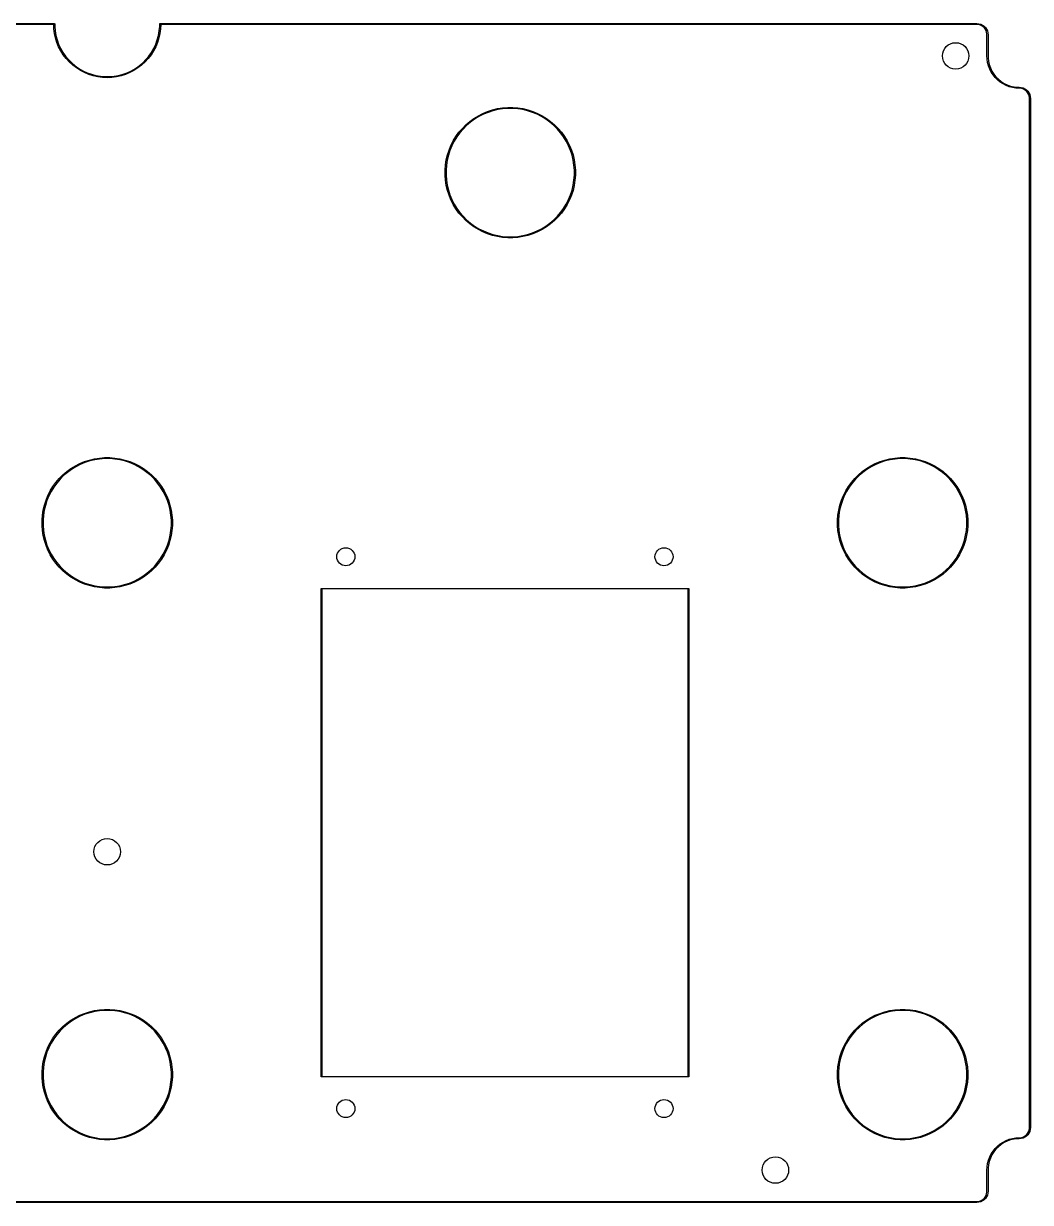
# Model space of a CAD drawing. Header units: inches. Extents: x 0.79 to 7.64, y -5.36 to -0.98.
# Drawn here: x 3.902 to 7.64, y -5.356 to -0.982 of the extents above; entities that cross this region are included whole.
import ezdxf

# ---------------------------------------------------------------- set-up
doc = ezdxf.new("R2010")
doc.units = ezdxf.units.IN
doc.header["$MEASUREMENT"] = 0
doc.layers.add('BLACK', color=250, linetype='CONTINUOUS')

msp = doc.modelspace()

# ---------------------------------------------------------------- linework, layer by layer
at = {"layer": 'BLACK', "linetype": 'CONTINUOUS'}
for p, q in [((3.7087, -0.9823), (4.0157, -0.9823)), ((4.0139, -0.9862), (3.7087, -0.9862)), ((4.0145, -1.0016), (4.0139, -0.9862)), ((4.0168, -1.0188), (4.0145, -1.0016)), ((4.0157, -0.9823), (4.0162, -0.9824)), ((4.0162, -0.9824), (4.0164, -0.9824)), ((4.0164, -0.9824), (4.0164, -0.9824)), ((4.0164, -0.9824), (4.0165, -0.9824)), ((4.0165, -0.9824), (4.0167, -0.9826)), ((4.0167, -0.9826), (4.0173, -0.9831)), ((4.0173, -0.9831), (4.0174, -0.9834)), ((4.0174, -0.9834), (4.0176, -0.9835)), ((4.0176, -0.9835), (4.0176, -0.9838)), ((4.0176, -0.9838), (4.0177, -0.9843)), ((4.0177, -0.9843), (4.0177, -0.9928)), ((4.0177, -0.9928), (4.0192, -1.0097)), ((4.406, -1.0097), (4.4075, -0.9928)), ((4.4075, -0.9843), (4.4076, -0.9838)), ((4.4075, -0.9928), (4.4075, -0.9843)), ((4.4076, -0.9835), (4.4078, -0.9834)), ((4.4076, -0.9838), (4.4076, -0.9835)), ((4.4078, -0.9834), (4.4079, -0.9831)), ((4.4079, -0.9831), (4.4085, -0.9826)), ((4.4107, -1.0016), (4.4084, -1.0188)), ((4.4085, -0.9826), (4.4087, -0.9824)), ((4.4087, -0.9824), (4.4088, -0.9824)), ((4.4088, -0.9824), (4.4088, -0.9824)), ((4.4088, -0.9824), (4.409, -0.9824)), ((4.409, -0.9824), (4.4094, -0.9823)), ((4.4094, -0.9823), (4.8898, -0.9823)), ((4.4113, -0.9862), (4.4107, -1.0016)), ((4.8898, -0.9862), (4.4113, -0.9862)), ((4.8898, -0.9823), (7.4409, -0.9823)), ((7.4409, -0.9862), (4.8898, -0.9862)), ((7.4409, -0.9823), (7.4481, -0.9829)), ((7.4442, -0.9862), (7.4409, -0.9862)), ((7.4507, -0.9874), (7.4442, -0.9862)), ((7.4481, -0.9829), (7.4551, -0.9848)), ((7.4568, -0.9896), (7.4507, -0.9874)), ((7.4551, -0.9848), (7.4616, -0.9878)), ((7.4625, -0.9929), (7.4568, -0.9896)), ((7.4616, -0.9878), (7.4675, -0.992)), ((7.4675, -0.9971), (7.4625, -0.9929)), ((7.4675, -0.992), (7.4726, -0.9971)), ((7.4717, -1.0021), (7.4675, -0.9971)), ((7.475, -1.0078), (7.4717, -1.0021)), ((7.4726, -0.9971), (7.4767, -1.003)), ((7.4767, -1.003), (7.4798, -1.0095)), ((4.0206, -1.0357), (4.0168, -1.0188)), ((4.0192, -1.0097), (4.0222, -1.0265)), ((4.0258, -1.0523), (4.0206, -1.0357)), ((4.0222, -1.0265), (4.0266, -1.0429)), ((4.0266, -1.0429), (4.0324, -1.0589)), ((4.3928, -1.0589), (4.3986, -1.0429)), ((4.3986, -1.0429), (4.403, -1.0265)), ((4.4046, -1.0357), (4.3994, -1.0523)), ((4.403, -1.0265), (4.406, -1.0097)), ((4.4084, -1.0188), (4.4046, -1.0357)), ((7.4772, -1.0139), (7.475, -1.0078)), ((7.4783, -1.0203), (7.4772, -1.0139)), ((7.4783, -1.0236), (7.4783, -1.0203)), ((7.4783, -1.1024), (7.4783, -1.0236)), ((7.4798, -1.0095), (7.4817, -1.0164)), ((7.4817, -1.0164), (7.4823, -1.0236)), ((7.4823, -1.0236), (7.4823, -1.1024)), ((4.0324, -1.0683), (4.0258, -1.0523)), ((4.0324, -1.0589), (4.0396, -1.0743)), ((4.0404, -1.0837), (4.0324, -1.0683)), ((4.0396, -1.0743), (4.0481, -1.0891)), ((4.0497, -1.0983), (4.0404, -1.0837)), ((4.0481, -1.0891), (4.0578, -1.103)), ((4.3674, -1.103), (4.3771, -1.0891)), ((4.3848, -1.0837), (4.3755, -1.0983)), ((4.3771, -1.0891), (4.3856, -1.0743)), ((4.3928, -1.0683), (4.3848, -1.0837)), ((4.3856, -1.0743), (4.3928, -1.0589)), ((4.3994, -1.0523), (4.3928, -1.0683)), ((4.0603, -1.1121), (4.0497, -1.0983)), ((4.0578, -1.103), (4.0688, -1.116)), ((4.072, -1.1248), (4.0603, -1.1121)), ((4.0688, -1.116), (4.0808, -1.1281)), ((4.0848, -1.1366), (4.072, -1.1248)), ((4.0808, -1.1281), (4.0938, -1.139)), ((4.0986, -1.1471), (4.0848, -1.1366)), ((4.3404, -1.1366), (4.3266, -1.1471)), ((4.3313, -1.139), (4.3444, -1.1281)), ((4.3532, -1.1248), (4.3404, -1.1366)), ((4.3444, -1.1281), (4.3564, -1.116)), ((4.3649, -1.1121), (4.3532, -1.1248)), ((4.3564, -1.116), (4.3674, -1.103)), ((4.3755, -1.0983), (4.3649, -1.1121)), ((7.479, -1.1149), (7.4783, -1.1024)), ((7.481, -1.1273), (7.479, -1.1149)), ((7.4842, -1.1395), (7.481, -1.1273)), ((7.4823, -1.1024), (7.4823, -1.1089)), ((7.4823, -1.1089), (7.4837, -1.1218)), ((7.4837, -1.1218), (7.4866, -1.1346)), ((7.4866, -1.1346), (7.491, -1.1469)), ((4.0938, -1.139), (4.1078, -1.1488)), ((4.1132, -1.1564), (4.0986, -1.1471)), ((4.1078, -1.1488), (4.1225, -1.1573)), ((4.1286, -1.1644), (4.1132, -1.1564)), ((4.1225, -1.1573), (4.1379, -1.1645)), ((4.1446, -1.1711), (4.1286, -1.1644)), ((4.1379, -1.1645), (4.1539, -1.1703)), ((4.1611, -1.1763), (4.1446, -1.1711)), ((4.1539, -1.1703), (4.1704, -1.1747)), ((4.1781, -1.1801), (4.1611, -1.1763)), ((4.1704, -1.1747), (4.1871, -1.1777)), ((4.1953, -1.1823), (4.1781, -1.1801)), ((4.1871, -1.1777), (4.2041, -1.1791)), ((4.2041, -1.1791), (4.2211, -1.1791)), ((4.2211, -1.1791), (4.2381, -1.1777)), ((4.2471, -1.1801), (4.2299, -1.1823)), ((4.2381, -1.1777), (4.2548, -1.1747)), ((4.2641, -1.1763), (4.2471, -1.1801)), ((4.2548, -1.1747), (4.2713, -1.1703)), ((4.2806, -1.1711), (4.2641, -1.1763)), ((4.2713, -1.1703), (4.2872, -1.1645)), ((4.2966, -1.1644), (4.2806, -1.1711)), ((4.2872, -1.1645), (4.3027, -1.1573)), ((4.312, -1.1564), (4.2966, -1.1644)), ((4.3027, -1.1573), (4.3174, -1.1488)), ((4.3266, -1.1471), (4.312, -1.1564)), ((4.3174, -1.1488), (4.3313, -1.139)), ((7.4887, -1.1512), (7.4842, -1.1395)), ((7.4944, -1.1624), (7.4887, -1.1512)), ((7.491, -1.1469), (7.4966, -1.1586)), ((7.5013, -1.1729), (7.4944, -1.1624)), ((7.4966, -1.1586), (7.5036, -1.1697)), ((7.5092, -1.1827), (7.5013, -1.1729)), ((7.5036, -1.1697), (7.5117, -1.1799)), ((7.5117, -1.1799), (7.5209, -1.1891)), ((4.2126, -1.1831), (4.1953, -1.1823)), ((4.2299, -1.1823), (4.2126, -1.1831)), ((7.5181, -1.1916), (7.5092, -1.1827)), ((7.5278, -1.1995), (7.5181, -1.1916)), ((7.5209, -1.1891), (7.5311, -1.1972)), ((7.5384, -1.2064), (7.5278, -1.1995)), ((7.5311, -1.1972), (7.5422, -1.2042)), ((7.5496, -1.2121), (7.5384, -1.2064)), ((7.5422, -1.2042), (7.5539, -1.2098)), ((7.5613, -1.2166), (7.5496, -1.2121)), ((7.5539, -1.2098), (7.5662, -1.2141)), ((7.5735, -1.2198), (7.5613, -1.2166)), ((7.5662, -1.2141), (7.5789, -1.217)), ((7.5859, -1.2218), (7.5735, -1.2198)), ((7.5789, -1.217), (7.5919, -1.2185)), ((7.5984, -1.2224), (7.5859, -1.2218)), ((7.5919, -1.2185), (7.5984, -1.2185)), ((7.5984, -1.2185), (7.6056, -1.2191)), ((7.6017, -1.2224), (7.5984, -1.2224)), ((7.6081, -1.2236), (7.6017, -1.2224)), ((7.6056, -1.2191), (7.6126, -1.221)), ((7.6143, -1.2258), (7.6081, -1.2236)), ((7.6126, -1.221), (7.6191, -1.224)), ((7.6191, -1.224), (7.625, -1.2282)), ((7.62, -1.2291), (7.6143, -1.2258)), ((7.625, -1.2333), (7.62, -1.2291)), ((7.625, -1.2282), (7.6301, -1.2333)), ((7.6292, -1.2383), (7.625, -1.2333)), ((7.6325, -1.244), (7.6292, -1.2383)), ((7.6301, -1.2333), (7.6342, -1.2392)), ((7.6347, -1.2501), (7.6325, -1.244)), ((7.6342, -1.2392), (7.6373, -1.2457)), ((7.6358, -1.2566), (7.6347, -1.2501)), ((7.6358, -1.2598), (7.6358, -1.2566)), ((7.6358, -5.0787), (7.6358, -1.2598)), ((7.6373, -1.2457), (7.6391, -1.2527)), ((7.6391, -1.2527), (7.6398, -1.2598)), ((7.6398, -1.2598), (7.6398, -5.0787)), ((5.6073, -1.3155), (5.6249, -1.3083)), ((5.6262, -1.3118), (5.6089, -1.319)), ((5.6249, -1.3083), (5.6429, -1.3024)), ((5.644, -1.306), (5.6262, -1.3118)), ((5.6429, -1.3024), (5.6614, -1.298)), ((5.6622, -1.3016), (5.644, -1.306)), ((5.6614, -1.298), (5.6802, -1.295)), ((5.6806, -1.2987), (5.6622, -1.3016)), ((5.6802, -1.295), (5.6992, -1.2935)), ((5.6993, -1.2972), (5.6806, -1.2987)), ((5.6992, -1.2935), (5.7182, -1.2935)), ((5.718, -1.2972), (5.6993, -1.2972)), ((5.7367, -1.2987), (5.718, -1.2972)), ((5.7182, -1.2935), (5.7371, -1.295)), ((5.7552, -1.3016), (5.7367, -1.2987)), ((5.7371, -1.295), (5.7559, -1.298)), ((5.7734, -1.306), (5.7552, -1.3016)), ((5.7559, -1.298), (5.7744, -1.3024)), ((5.7912, -1.3118), (5.7734, -1.306)), ((5.7744, -1.3024), (5.7925, -1.3083)), ((5.8085, -1.319), (5.7912, -1.3118)), ((5.7925, -1.3083), (5.81, -1.3155)), ((5.5443, -1.3576), (5.5588, -1.3453)), ((5.5611, -1.3482), (5.5469, -1.3604)), ((5.5588, -1.3453), (5.5741, -1.3341)), ((5.5762, -1.3372), (5.5611, -1.3482)), ((5.5741, -1.3341), (5.5904, -1.3242)), ((5.5922, -1.3275), (5.5762, -1.3372)), ((5.5904, -1.3242), (5.6073, -1.3155)), ((5.6089, -1.319), (5.5922, -1.3275)), ((5.8251, -1.3275), (5.8085, -1.319)), ((5.81, -1.3155), (5.827, -1.3242)), ((5.8411, -1.3372), (5.8251, -1.3275)), ((5.827, -1.3242), (5.8432, -1.3341)), ((5.8562, -1.3482), (5.8411, -1.3372)), ((5.8432, -1.3341), (5.8586, -1.3453)), ((5.8705, -1.3604), (5.8562, -1.3482)), ((5.8586, -1.3453), (5.873, -1.3576)), ((5.5073, -1.4009), (5.5185, -1.3855)), ((5.5215, -1.3879), (5.5105, -1.403)), ((5.5185, -1.3855), (5.5309, -1.3711)), ((5.5336, -1.3736), (5.5215, -1.3879)), ((5.5309, -1.3711), (5.5443, -1.3576)), ((5.5469, -1.3604), (5.5336, -1.3736)), ((5.8837, -1.3736), (5.8705, -1.3604)), ((5.873, -1.3576), (5.8865, -1.3711)), ((5.8959, -1.3879), (5.8837, -1.3736)), ((5.8865, -1.3711), (5.8988, -1.3855)), ((5.9069, -1.403), (5.8959, -1.3879)), ((5.8988, -1.3855), (5.91, -1.4009)), ((5.4815, -1.4516), (5.4888, -1.4341)), ((5.4922, -1.4356), (5.485, -1.4529)), ((5.4888, -1.4341), (5.4974, -1.4171)), ((5.5007, -1.419), (5.4922, -1.4356)), ((5.4974, -1.4171), (5.5073, -1.4009)), ((5.5105, -1.403), (5.5007, -1.419)), ((5.9166, -1.419), (5.9069, -1.403)), ((5.91, -1.4009), (5.9199, -1.4171)), ((5.9251, -1.4356), (5.9166, -1.419)), ((5.9199, -1.4171), (5.9285, -1.4341)), ((5.9323, -1.4529), (5.9251, -1.4356)), ((5.9285, -1.4341), (5.9358, -1.4516)), ((5.4712, -1.4882), (5.4756, -1.4697)), ((5.4792, -1.4707), (5.4749, -1.4889)), ((5.4756, -1.4697), (5.4815, -1.4516)), ((5.485, -1.4529), (5.4792, -1.4707)), ((5.9381, -1.4707), (5.9323, -1.4529)), ((5.9358, -1.4516), (5.9417, -1.4697)), ((5.9425, -1.4889), (5.9381, -1.4707)), ((5.9417, -1.4697), (5.9461, -1.4882)), ((5.4667, -1.5259), (5.4682, -1.507)), ((5.4667, -1.5261), (5.4667, -1.5259)), ((5.4667, -1.5449), (5.4667, -1.5261)), ((5.4682, -1.507), (5.4712, -1.4882)), ((5.4719, -1.5074), (5.4705, -1.5261)), ((5.4705, -1.5261), (5.4705, -1.5448)), ((5.4749, -1.4889), (5.4719, -1.5074)), ((5.9454, -1.5074), (5.9425, -1.4889)), ((5.9469, -1.5261), (5.9454, -1.5074)), ((5.9461, -1.4882), (5.9491, -1.507)), ((5.9469, -1.5448), (5.9469, -1.5261)), ((5.9491, -1.507), (5.9506, -1.5259)), ((5.9506, -1.5259), (5.9506, -1.5449)), ((5.4682, -1.5639), (5.4667, -1.5449)), ((5.4712, -1.5827), (5.4682, -1.5639)), ((5.4705, -1.5448), (5.4719, -1.5635)), ((5.4719, -1.5635), (5.4749, -1.5819)), ((5.9425, -1.5819), (5.9454, -1.5635)), ((5.9454, -1.5635), (5.9469, -1.5448)), ((5.9491, -1.5639), (5.9461, -1.5827)), ((5.9506, -1.5449), (5.9491, -1.5639)), ((5.4756, -1.6012), (5.4712, -1.5827)), ((5.4749, -1.5819), (5.4792, -1.6001)), ((5.4815, -1.6192), (5.4756, -1.6012)), ((5.4792, -1.6001), (5.485, -1.6179)), ((5.485, -1.6179), (5.4922, -1.6352)), ((5.9251, -1.6352), (5.9323, -1.6179)), ((5.9323, -1.6179), (5.9381, -1.6001)), ((5.9417, -1.6012), (5.9358, -1.6192)), ((5.9381, -1.6001), (5.9425, -1.5819)), ((5.9461, -1.5827), (5.9417, -1.6012)), ((5.4888, -1.6368), (5.4815, -1.6192)), ((5.4974, -1.6537), (5.4888, -1.6368)), ((5.4922, -1.6352), (5.5007, -1.6519)), ((5.5073, -1.67), (5.4974, -1.6537)), ((5.5007, -1.6519), (5.5105, -1.6679)), ((5.9069, -1.6679), (5.9166, -1.6519)), ((5.9199, -1.6537), (5.91, -1.67)), ((5.9166, -1.6519), (5.9251, -1.6352)), ((5.9285, -1.6368), (5.9199, -1.6537)), ((5.9358, -1.6192), (5.9285, -1.6368)), ((5.5185, -1.6853), (5.5073, -1.67)), ((5.5105, -1.6679), (5.5215, -1.683)), ((5.5309, -1.6998), (5.5185, -1.6853)), ((5.5215, -1.683), (5.5336, -1.6972)), ((5.5443, -1.7132), (5.5309, -1.6998)), ((5.5336, -1.6972), (5.5469, -1.7105)), ((5.8705, -1.7105), (5.8837, -1.6972)), ((5.8865, -1.6998), (5.873, -1.7132)), ((5.8837, -1.6972), (5.8959, -1.683)), ((5.8988, -1.6853), (5.8865, -1.6998)), ((5.8959, -1.683), (5.9069, -1.6679)), ((5.91, -1.67), (5.8988, -1.6853)), ((5.5588, -1.7256), (5.5443, -1.7132)), ((5.5469, -1.7105), (5.5611, -1.7226)), ((5.5741, -1.7368), (5.5588, -1.7256)), ((5.5611, -1.7226), (5.5762, -1.7336)), ((5.5904, -1.7467), (5.5741, -1.7368)), ((5.5762, -1.7336), (5.5922, -1.7434)), ((5.6073, -1.7553), (5.5904, -1.7467)), ((5.5922, -1.7434), (5.6089, -1.7519)), ((5.8085, -1.7519), (5.8251, -1.7434)), ((5.827, -1.7467), (5.81, -1.7553)), ((5.8251, -1.7434), (5.8411, -1.7336)), ((5.8432, -1.7368), (5.827, -1.7467)), ((5.8411, -1.7336), (5.8562, -1.7226)), ((5.8586, -1.7256), (5.8432, -1.7368)), ((5.8562, -1.7226), (5.8705, -1.7105)), ((5.873, -1.7132), (5.8586, -1.7256)), ((5.6249, -1.7626), (5.6073, -1.7553)), ((5.6089, -1.7519), (5.6262, -1.7591)), ((5.6429, -1.7685), (5.6249, -1.7626)), ((5.6262, -1.7591), (5.644, -1.7649)), ((5.6614, -1.7729), (5.6429, -1.7685)), ((5.644, -1.7649), (5.6622, -1.7692)), ((5.6802, -1.7759), (5.6614, -1.7729)), ((5.6622, -1.7692), (5.6806, -1.7722)), ((5.6992, -1.7774), (5.6802, -1.7759)), ((5.6806, -1.7722), (5.6993, -1.7736)), ((5.7182, -1.7774), (5.6992, -1.7774)), ((5.6993, -1.7736), (5.718, -1.7736)), ((5.718, -1.7736), (5.7367, -1.7722)), ((5.7371, -1.7759), (5.7182, -1.7774)), ((5.7367, -1.7722), (5.7552, -1.7692)), ((5.7559, -1.7729), (5.7371, -1.7759)), ((5.7552, -1.7692), (5.7734, -1.7649)), ((5.7744, -1.7685), (5.7559, -1.7729)), ((5.7734, -1.7649), (5.7912, -1.7591)), ((5.7925, -1.7626), (5.7744, -1.7685)), ((5.7912, -1.7591), (5.8085, -1.7519)), ((5.81, -1.7553), (5.7925, -1.7626)), ((4.0781, -2.6333), (4.0943, -2.6234)), ((4.0943, -2.6234), (4.1112, -2.6148)), ((4.1128, -2.6182), (4.0961, -2.6267)), ((4.1112, -2.6148), (4.1288, -2.6075)), ((4.1301, -2.611), (4.1128, -2.6182)), ((4.1288, -2.6075), (4.1469, -2.6016)), ((4.1479, -2.6052), (4.1301, -2.611)), ((4.1469, -2.6016), (4.1654, -2.5972)), ((4.1661, -2.6009), (4.1479, -2.6052)), ((4.1654, -2.5972), (4.1841, -2.5942)), ((4.1846, -2.5979), (4.1661, -2.6009)), ((4.1841, -2.5942), (4.2031, -2.5927)), ((4.2032, -2.5965), (4.1846, -2.5979)), ((4.2031, -2.5927), (4.2221, -2.5927)), ((4.222, -2.5965), (4.2032, -2.5965)), ((4.2406, -2.5979), (4.222, -2.5965)), ((4.2221, -2.5927), (4.2411, -2.5942)), ((4.2591, -2.6009), (4.2406, -2.5979)), ((4.2411, -2.5942), (4.2598, -2.5972)), ((4.2773, -2.6052), (4.2591, -2.6009)), ((4.2598, -2.5972), (4.2783, -2.6016)), ((4.2951, -2.611), (4.2773, -2.6052)), ((4.2783, -2.6016), (4.2964, -2.6075)), ((4.3124, -2.6182), (4.2951, -2.611)), ((4.2964, -2.6075), (4.314, -2.6148)), ((4.3291, -2.6267), (4.3124, -2.6182)), ((4.314, -2.6148), (4.3309, -2.6234)), ((4.3309, -2.6234), (4.3471, -2.6333)), ((7.0308, -2.6333), (7.047, -2.6234)), ((7.047, -2.6234), (7.064, -2.6148)), ((7.0656, -2.6182), (7.0489, -2.6267)), ((7.064, -2.6148), (7.0816, -2.6075)), ((7.0828, -2.611), (7.0656, -2.6182)), ((7.0816, -2.6075), (7.0996, -2.6016)), ((7.1007, -2.6052), (7.0828, -2.611)), ((7.0996, -2.6016), (7.1181, -2.5972)), ((7.1189, -2.6009), (7.1007, -2.6052)), ((7.1181, -2.5972), (7.1369, -2.5942)), ((7.1373, -2.5979), (7.1189, -2.6009)), ((7.1369, -2.5942), (7.1558, -2.5927)), ((7.156, -2.5965), (7.1373, -2.5979)), ((7.1558, -2.5927), (7.1749, -2.5927)), ((7.1747, -2.5965), (7.156, -2.5965)), ((7.1934, -2.5979), (7.1747, -2.5965)), ((7.1749, -2.5927), (7.1938, -2.5942)), ((7.2119, -2.6009), (7.1934, -2.5979)), ((7.1938, -2.5942), (7.2126, -2.5972)), ((7.2301, -2.6052), (7.2119, -2.6009)), ((7.2126, -2.5972), (7.2311, -2.6016)), ((7.2479, -2.611), (7.2301, -2.6052)), ((7.2311, -2.6016), (7.2492, -2.6075)), ((7.2652, -2.6182), (7.2479, -2.611)), ((7.2492, -2.6075), (7.2667, -2.6148)), ((7.2818, -2.6267), (7.2652, -2.6182)), ((7.2667, -2.6148), (7.2837, -2.6234)), ((7.2837, -2.6234), (7.2999, -2.6333)), ((4.0348, -2.6703), (4.0482, -2.6568)), ((4.0508, -2.6596), (4.0376, -2.6728)), ((4.0482, -2.6568), (4.0627, -2.6445)), ((4.065, -2.6474), (4.0508, -2.6596)), ((4.0627, -2.6445), (4.0781, -2.6333)), ((4.0802, -2.6364), (4.065, -2.6474)), ((4.0961, -2.6267), (4.0802, -2.6364)), ((4.345, -2.6364), (4.3291, -2.6267)), ((4.3602, -2.6474), (4.345, -2.6364)), ((4.3471, -2.6333), (4.3625, -2.6445)), ((4.3744, -2.6596), (4.3602, -2.6474)), ((4.3625, -2.6445), (4.377, -2.6568)), ((4.3876, -2.6728), (4.3744, -2.6596)), ((4.377, -2.6568), (4.3904, -2.6703)), ((6.9876, -2.6703), (7.001, -2.6568)), ((7.0035, -2.6596), (6.9903, -2.6728)), ((7.001, -2.6568), (7.0155, -2.6445)), ((7.0178, -2.6474), (7.0035, -2.6596)), ((7.0155, -2.6445), (7.0308, -2.6333)), ((7.0329, -2.6364), (7.0178, -2.6474)), ((7.0489, -2.6267), (7.0329, -2.6364)), ((7.2978, -2.6364), (7.2818, -2.6267)), ((7.3129, -2.6474), (7.2978, -2.6364)), ((7.2999, -2.6333), (7.3153, -2.6445)), ((7.3272, -2.6596), (7.3129, -2.6474)), ((7.3153, -2.6445), (7.3297, -2.6568)), ((7.3404, -2.6728), (7.3272, -2.6596)), ((7.3297, -2.6568), (7.3432, -2.6703)), ((4.0013, -2.7163), (4.0113, -2.7001)), ((4.0144, -2.7022), (4.0046, -2.7182)), ((4.0113, -2.7001), (4.0225, -2.6847)), ((4.0254, -2.6871), (4.0144, -2.7022)), ((4.0225, -2.6847), (4.0348, -2.6703)), ((4.0376, -2.6728), (4.0254, -2.6871)), ((4.3998, -2.6871), (4.3876, -2.6728)), ((4.3904, -2.6703), (4.4027, -2.6847)), ((4.4108, -2.7022), (4.3998, -2.6871)), ((4.4027, -2.6847), (4.4139, -2.7001)), ((4.4206, -2.7182), (4.4108, -2.7022)), ((4.4139, -2.7001), (4.4239, -2.7163)), ((6.9541, -2.7163), (6.964, -2.7001)), ((6.9672, -2.7022), (6.9574, -2.7182)), ((6.964, -2.7001), (6.9752, -2.6847)), ((6.9782, -2.6871), (6.9672, -2.7022)), ((6.9752, -2.6847), (6.9876, -2.6703)), ((6.9903, -2.6728), (6.9782, -2.6871)), ((7.3526, -2.6871), (7.3404, -2.6728)), ((7.3432, -2.6703), (7.3555, -2.6847)), ((7.3636, -2.7022), (7.3526, -2.6871)), ((7.3555, -2.6847), (7.3667, -2.7001)), ((7.3733, -2.7182), (7.3636, -2.7022)), ((7.3667, -2.7001), (7.3766, -2.7163)), ((3.9796, -2.7689), (3.9854, -2.7508)), ((3.989, -2.7521), (3.9832, -2.7699)), ((3.9854, -2.7508), (3.9927, -2.7333)), ((3.9961, -2.7348), (3.989, -2.7521)), ((3.9927, -2.7333), (4.0013, -2.7163)), ((4.0046, -2.7182), (3.9961, -2.7348)), ((4.4291, -2.7348), (4.4206, -2.7182)), ((4.4239, -2.7163), (4.4325, -2.7333)), ((4.4362, -2.7521), (4.4291, -2.7348)), ((4.4325, -2.7333), (4.4398, -2.7508)), ((4.442, -2.7699), (4.4362, -2.7521)), ((4.4398, -2.7508), (4.4456, -2.7689)), ((6.9323, -2.7689), (6.9382, -2.7508)), ((6.9417, -2.7521), (6.9359, -2.7699)), ((6.9382, -2.7508), (6.9455, -2.7333)), ((6.9489, -2.7348), (6.9417, -2.7521)), ((6.9455, -2.7333), (6.9541, -2.7163)), ((6.9574, -2.7182), (6.9489, -2.7348)), ((7.3818, -2.7348), (7.3733, -2.7182)), ((7.3766, -2.7163), (7.3852, -2.7333)), ((7.389, -2.7521), (7.3818, -2.7348)), ((7.3852, -2.7333), (7.3925, -2.7508)), ((7.3948, -2.7699), (7.389, -2.7521)), ((7.3925, -2.7508), (7.3984, -2.7689)), ((3.9722, -2.8062), (3.9751, -2.7874)), ((3.9751, -2.7874), (3.9796, -2.7689)), ((3.9788, -2.7881), (3.9759, -2.8066)), ((3.9832, -2.7699), (3.9788, -2.7881)), ((4.4464, -2.7881), (4.442, -2.7699)), ((4.4456, -2.7689), (4.4501, -2.7874)), ((4.4493, -2.8066), (4.4464, -2.7881)), ((4.4501, -2.7874), (4.453, -2.8062)), ((6.9249, -2.8062), (6.9279, -2.7874)), ((6.9279, -2.7874), (6.9323, -2.7689)), ((6.9316, -2.7881), (6.9286, -2.8066)), ((6.9359, -2.7699), (6.9316, -2.7881)), ((7.3991, -2.7881), (7.3948, -2.7699)), ((7.3984, -2.7689), (7.4028, -2.7874)), ((7.4021, -2.8066), (7.3991, -2.7881)), ((7.4028, -2.7874), (7.4058, -2.8062)), ((3.9707, -2.8251), (3.9722, -2.8062)), ((3.9707, -2.8253), (3.9707, -2.8251)), ((3.9707, -2.8442), (3.9707, -2.8253)), ((3.9759, -2.8066), (3.9744, -2.8253)), ((3.9744, -2.8253), (3.9744, -2.844)), ((4.4508, -2.8253), (4.4493, -2.8066)), ((4.4508, -2.844), (4.4508, -2.8253)), ((4.453, -2.8062), (4.4545, -2.8251)), ((4.4545, -2.8251), (4.4545, -2.8442)), ((6.9234, -2.8251), (6.9249, -2.8062)), ((6.9234, -2.8253), (6.9234, -2.8251)), ((6.9234, -2.8442), (6.9234, -2.8253)), ((6.9286, -2.8066), (6.9272, -2.8253)), ((6.9272, -2.8253), (6.9272, -2.844)), ((7.4035, -2.8253), (7.4021, -2.8066)), ((7.4035, -2.844), (7.4035, -2.8253)), ((7.4058, -2.8062), (7.4073, -2.8251)), ((7.4073, -2.8251), (7.4073, -2.8442)), ((3.9722, -2.8631), (3.9707, -2.8442)), ((3.9751, -2.8819), (3.9722, -2.8631)), ((3.9744, -2.844), (3.9759, -2.8627)), ((3.9796, -2.9004), (3.9751, -2.8819)), ((3.9759, -2.8627), (3.9788, -2.8811)), ((3.9788, -2.8811), (3.9832, -2.8993)), ((4.442, -2.8993), (4.4464, -2.8811)), ((4.4501, -2.8819), (4.4456, -2.9004)), ((4.4464, -2.8811), (4.4493, -2.8627)), ((4.4493, -2.8627), (4.4508, -2.844)), ((4.453, -2.8631), (4.4501, -2.8819)), ((4.4545, -2.8442), (4.453, -2.8631)), ((6.9249, -2.8631), (6.9234, -2.8442)), ((6.9279, -2.8819), (6.9249, -2.8631)), ((6.9272, -2.844), (6.9286, -2.8627)), ((6.9323, -2.9004), (6.9279, -2.8819)), ((6.9286, -2.8627), (6.9316, -2.8811)), ((6.9316, -2.8811), (6.9359, -2.8993)), ((7.3948, -2.8993), (7.3991, -2.8811)), ((7.4028, -2.8819), (7.3984, -2.9004)), ((7.3991, -2.8811), (7.4021, -2.8627)), ((7.4021, -2.8627), (7.4035, -2.844)), ((7.4058, -2.8631), (7.4028, -2.8819)), ((7.4073, -2.8442), (7.4058, -2.8631)), ((3.9854, -2.9184), (3.9796, -2.9004)), ((3.9832, -2.8993), (3.989, -2.9172)), ((3.9927, -2.936), (3.9854, -2.9184)), ((3.989, -2.9172), (3.9961, -2.9344)), ((4.4291, -2.9344), (4.4362, -2.9172)), ((4.4398, -2.9184), (4.4325, -2.936)), ((4.4362, -2.9172), (4.442, -2.8993)), ((4.4456, -2.9004), (4.4398, -2.9184)), ((6.9382, -2.9184), (6.9323, -2.9004)), ((6.9359, -2.8993), (6.9417, -2.9172)), ((6.9455, -2.936), (6.9382, -2.9184)), ((6.9417, -2.9172), (6.9489, -2.9344)), ((7.3818, -2.9344), (7.389, -2.9172)), ((7.3925, -2.9184), (7.3852, -2.936)), ((7.389, -2.9172), (7.3948, -2.8993)), ((7.3984, -2.9004), (7.3925, -2.9184)), ((4.0013, -2.953), (3.9927, -2.936)), ((3.9961, -2.9344), (4.0046, -2.9511)), ((4.0113, -2.9692), (4.0013, -2.953)), ((4.0046, -2.9511), (4.0144, -2.9671)), ((4.0225, -2.9845), (4.0113, -2.9692)), ((4.0144, -2.9671), (4.0254, -2.9822)), ((4.3998, -2.9822), (4.4108, -2.9671)), ((4.4139, -2.9692), (4.4027, -2.9845)), ((4.4108, -2.9671), (4.4206, -2.9511)), ((4.4239, -2.953), (4.4139, -2.9692)), ((4.4206, -2.9511), (4.4291, -2.9344)), ((4.4325, -2.936), (4.4239, -2.953)), ((6.9541, -2.953), (6.9455, -2.936)), ((6.9489, -2.9344), (6.9574, -2.9511)), ((6.964, -2.9692), (6.9541, -2.953)), ((6.9574, -2.9511), (6.9672, -2.9671)), ((6.9752, -2.9845), (6.964, -2.9692)), ((6.9672, -2.9671), (6.9782, -2.9822)), ((7.3526, -2.9822), (7.3636, -2.9671)), ((7.3667, -2.9692), (7.3555, -2.9845)), ((7.3636, -2.9671), (7.3733, -2.9511)), ((7.3766, -2.953), (7.3667, -2.9692)), ((7.3733, -2.9511), (7.3818, -2.9344)), ((7.3852, -2.936), (7.3766, -2.953)), ((4.0348, -2.999), (4.0225, -2.9845)), ((4.0254, -2.9822), (4.0376, -2.9965)), ((4.0482, -3.0124), (4.0348, -2.999)), ((4.0376, -2.9965), (4.0508, -3.0097)), ((4.0627, -3.0248), (4.0482, -3.0124)), ((4.0508, -3.0097), (4.065, -3.0218)), ((4.3602, -3.0218), (4.3744, -3.0097)), ((4.377, -3.0124), (4.3625, -3.0248)), ((4.3744, -3.0097), (4.3876, -2.9965)), ((4.3904, -2.999), (4.377, -3.0124)), ((4.3876, -2.9965), (4.3998, -2.9822)), ((4.4027, -2.9845), (4.3904, -2.999)), ((6.9876, -2.999), (6.9752, -2.9845)), ((6.9782, -2.9822), (6.9903, -2.9965)), ((7.001, -3.0124), (6.9876, -2.999)), ((6.9903, -2.9965), (7.0035, -3.0097)), ((7.0155, -3.0248), (7.001, -3.0124)), ((7.0035, -3.0097), (7.0178, -3.0218)), ((7.3129, -3.0218), (7.3272, -3.0097)), ((7.3297, -3.0124), (7.3153, -3.0248)), ((7.3272, -3.0097), (7.3404, -2.9965)), ((7.3432, -2.999), (7.3297, -3.0124)), ((7.3404, -2.9965), (7.3526, -2.9822)), ((7.3555, -2.9845), (7.3432, -2.999)), ((4.0781, -3.036), (4.0627, -3.0248)), ((4.065, -3.0218), (4.0802, -3.0328)), ((4.0943, -3.0459), (4.0781, -3.036)), ((4.0802, -3.0328), (4.0961, -3.0426)), ((4.1112, -3.0545), (4.0943, -3.0459)), ((4.0961, -3.0426), (4.1128, -3.0511)), ((4.1288, -3.0618), (4.1112, -3.0545)), ((4.1128, -3.0511), (4.1301, -3.0583)), ((4.1469, -3.0677), (4.1288, -3.0618)), ((4.1301, -3.0583), (4.1479, -3.0641)), ((4.2773, -3.0641), (4.2951, -3.0583)), ((4.2964, -3.0618), (4.2783, -3.0677)), ((4.2951, -3.0583), (4.3124, -3.0511)), ((4.314, -3.0545), (4.2964, -3.0618)), ((4.3124, -3.0511), (4.3291, -3.0426)), ((4.3309, -3.0459), (4.314, -3.0545)), ((4.3291, -3.0426), (4.345, -3.0328)), ((4.3471, -3.036), (4.3309, -3.0459)), ((4.345, -3.0328), (4.3602, -3.0218)), ((4.3625, -3.0248), (4.3471, -3.036)), ((7.0308, -3.036), (7.0155, -3.0248)), ((7.0178, -3.0218), (7.0329, -3.0328)), ((7.047, -3.0459), (7.0308, -3.036)), ((7.0329, -3.0328), (7.0489, -3.0426)), ((7.064, -3.0545), (7.047, -3.0459)), ((7.0489, -3.0426), (7.0656, -3.0511)), ((7.0816, -3.0618), (7.064, -3.0545)), ((7.0656, -3.0511), (7.0828, -3.0583)), ((7.0996, -3.0677), (7.0816, -3.0618)), ((7.0828, -3.0583), (7.1007, -3.0641)), ((7.2301, -3.0641), (7.2479, -3.0583)), ((7.2492, -3.0618), (7.2311, -3.0677)), ((7.2479, -3.0583), (7.2652, -3.0511)), ((7.2667, -3.0545), (7.2492, -3.0618)), ((7.2652, -3.0511), (7.2818, -3.0426)), ((7.2837, -3.0459), (7.2667, -3.0545)), ((7.2818, -3.0426), (7.2978, -3.0328)), ((7.2999, -3.036), (7.2837, -3.0459)), ((7.2978, -3.0328), (7.3129, -3.0218)), ((7.3153, -3.0248), (7.2999, -3.036)), ((4.1654, -3.0721), (4.1469, -3.0677)), ((4.1479, -3.0641), (4.1661, -3.0684)), ((4.1841, -3.0751), (4.1654, -3.0721)), ((4.1661, -3.0684), (4.1846, -3.0714)), ((4.2031, -3.0766), (4.1841, -3.0751)), ((4.1846, -3.0714), (4.2032, -3.0728)), ((4.2221, -3.0766), (4.2031, -3.0766)), ((4.2032, -3.0728), (4.222, -3.0728)), ((4.222, -3.0728), (4.2406, -3.0714)), ((4.2411, -3.0751), (4.2221, -3.0766)), ((4.2406, -3.0714), (4.2591, -3.0684)), ((4.2598, -3.0721), (4.2411, -3.0751)), ((4.2591, -3.0684), (4.2773, -3.0641)), ((4.2783, -3.0677), (4.2598, -3.0721)), ((5.0069, -3.0787), (5.007, -3.0784)), ((5.0069, -4.8898), (5.0069, -3.0787)), ((5.007, -3.0784), (5.0075, -3.0778)), ((5.0075, -3.0778), (5.0079, -3.0778)), ((5.0079, -3.0778), (6.3701, -3.0778)), ((5.0089, -3.0797), (5.0089, -4.8888)), ((6.3691, -3.0797), (5.0089, -3.0797)), ((6.3691, -4.8888), (6.3691, -3.0797)), ((6.3701, -3.0778), (6.3705, -3.0778)), ((6.3705, -3.0778), (6.371, -3.0784)), ((6.371, -3.0784), (6.3711, -3.0787)), ((6.3711, -3.0787), (6.3711, -4.8898)), ((7.1181, -3.0721), (7.0996, -3.0677)), ((7.1007, -3.0641), (7.1189, -3.0684)), ((7.1369, -3.0751), (7.1181, -3.0721)), ((7.1189, -3.0684), (7.1373, -3.0714)), ((7.1558, -3.0766), (7.1369, -3.0751)), ((7.1373, -3.0714), (7.156, -3.0728)), ((7.1749, -3.0766), (7.1558, -3.0766)), ((7.156, -3.0728), (7.1747, -3.0728)), ((7.1747, -3.0728), (7.1934, -3.0714)), ((7.1938, -3.0751), (7.1749, -3.0766)), ((7.1934, -3.0714), (7.2119, -3.0684)), ((7.2126, -3.0721), (7.1938, -3.0751)), ((7.2119, -3.0684), (7.2301, -3.0641)), ((7.2311, -3.0677), (7.2126, -3.0721)), ((4.0781, -4.6806), (4.0943, -4.6706)), ((4.0961, -4.6739), (4.0802, -4.6837)), ((4.0943, -4.6706), (4.1112, -4.662)), ((4.1128, -4.6654), (4.0961, -4.6739)), ((4.1112, -4.662), (4.1288, -4.6547)), ((4.1301, -4.6583), (4.1128, -4.6654)), ((4.1288, -4.6547), (4.1469, -4.6489)), ((4.1479, -4.6525), (4.1301, -4.6583)), ((4.1469, -4.6489), (4.1654, -4.6444)), ((4.1661, -4.6481), (4.1479, -4.6525)), ((4.1654, -4.6444), (4.1841, -4.6414)), ((4.1846, -4.6452), (4.1661, -4.6481)), ((4.1841, -4.6414), (4.2031, -4.64)), ((4.2032, -4.6437), (4.1846, -4.6452)), ((4.2031, -4.64), (4.2221, -4.64)), ((4.222, -4.6437), (4.2032, -4.6437)), ((4.2406, -4.6452), (4.222, -4.6437)), ((4.2221, -4.64), (4.2411, -4.6414)), ((4.2591, -4.6481), (4.2406, -4.6452)), ((4.2411, -4.6414), (4.2598, -4.6444)), ((4.2773, -4.6525), (4.2591, -4.6481)), ((4.2598, -4.6444), (4.2783, -4.6489)), ((4.2951, -4.6583), (4.2773, -4.6525)), ((4.2783, -4.6489), (4.2964, -4.6547)), ((4.3124, -4.6654), (4.2951, -4.6583)), ((4.2964, -4.6547), (4.314, -4.662)), ((4.3291, -4.6739), (4.3124, -4.6654)), ((4.314, -4.662), (4.3309, -4.6706)), ((4.345, -4.6837), (4.3291, -4.6739)), ((4.3309, -4.6706), (4.3471, -4.6806)), ((7.0308, -4.6806), (7.047, -4.6706)), ((7.0489, -4.6739), (7.0329, -4.6837)), ((7.047, -4.6706), (7.064, -4.662)), ((7.0656, -4.6654), (7.0489, -4.6739)), ((7.064, -4.662), (7.0816, -4.6547)), ((7.0828, -4.6583), (7.0656, -4.6654)), ((7.0816, -4.6547), (7.0996, -4.6489)), ((7.1007, -4.6525), (7.0828, -4.6583)), ((7.0996, -4.6489), (7.1181, -4.6444)), ((7.1189, -4.6481), (7.1007, -4.6525)), ((7.1181, -4.6444), (7.1369, -4.6414)), ((7.1373, -4.6452), (7.1189, -4.6481)), ((7.1369, -4.6414), (7.1558, -4.64)), ((7.156, -4.6437), (7.1373, -4.6452)), ((7.1558, -4.64), (7.1749, -4.64)), ((7.1747, -4.6437), (7.156, -4.6437)), ((7.1934, -4.6452), (7.1747, -4.6437)), ((7.1749, -4.64), (7.1938, -4.6414)), ((7.2119, -4.6481), (7.1934, -4.6452)), ((7.1938, -4.6414), (7.2126, -4.6444)), ((7.2301, -4.6525), (7.2119, -4.6481)), ((7.2126, -4.6444), (7.2311, -4.6489)), ((7.2479, -4.6583), (7.2301, -4.6525)), ((7.2311, -4.6489), (7.2492, -4.6547)), ((7.2652, -4.6654), (7.2479, -4.6583)), ((7.2492, -4.6547), (7.2667, -4.662)), ((7.2818, -4.6739), (7.2652, -4.6654)), ((7.2667, -4.662), (7.2837, -4.6706)), ((7.2978, -4.6837), (7.2818, -4.6739)), ((7.2837, -4.6706), (7.2999, -4.6806)), ((4.0225, -4.732), (4.0348, -4.7175)), ((4.0376, -4.7201), (4.0254, -4.7343)), ((4.0348, -4.7175), (4.0482, -4.7041)), ((4.0508, -4.7068), (4.0376, -4.7201)), ((4.0482, -4.7041), (4.0627, -4.6917)), ((4.065, -4.6947), (4.0508, -4.7068)), ((4.0627, -4.6917), (4.0781, -4.6806)), ((4.0802, -4.6837), (4.065, -4.6947)), ((4.3602, -4.6947), (4.345, -4.6837)), ((4.3471, -4.6806), (4.3625, -4.6917)), ((4.3744, -4.7068), (4.3602, -4.6947)), ((4.3625, -4.6917), (4.377, -4.7041)), ((4.3876, -4.7201), (4.3744, -4.7068)), ((4.377, -4.7041), (4.3904, -4.7175)), ((4.3998, -4.7343), (4.3876, -4.7201)), ((4.3904, -4.7175), (4.4027, -4.732)), ((6.9752, -4.732), (6.9876, -4.7175)), ((6.9903, -4.7201), (6.9782, -4.7343)), ((6.9876, -4.7175), (7.001, -4.7041)), ((7.0035, -4.7068), (6.9903, -4.7201)), ((7.001, -4.7041), (7.0155, -4.6917)), ((7.0178, -4.6947), (7.0035, -4.7068)), ((7.0155, -4.6917), (7.0308, -4.6806)), ((7.0329, -4.6837), (7.0178, -4.6947)), ((7.3129, -4.6947), (7.2978, -4.6837)), ((7.2999, -4.6806), (7.3153, -4.6917)), ((7.3272, -4.7068), (7.3129, -4.6947)), ((7.3153, -4.6917), (7.3297, -4.7041)), ((7.3404, -4.7201), (7.3272, -4.7068)), ((7.3297, -4.7041), (7.3432, -4.7175)), ((7.3526, -4.7343), (7.3404, -4.7201)), ((7.3432, -4.7175), (7.3555, -4.732)), ((3.9927, -4.7805), (4.0013, -4.7636)), ((4.0046, -4.7654), (3.9961, -4.7821)), ((4.0013, -4.7636), (4.0113, -4.7474)), ((4.0144, -4.7495), (4.0046, -4.7654)), ((4.0113, -4.7474), (4.0225, -4.732)), ((4.0254, -4.7343), (4.0144, -4.7495)), ((4.4108, -4.7495), (4.3998, -4.7343)), ((4.4027, -4.732), (4.4139, -4.7474)), ((4.4206, -4.7654), (4.4108, -4.7495)), ((4.4139, -4.7474), (4.4239, -4.7636)), ((4.4291, -4.7821), (4.4206, -4.7654)), ((4.4239, -4.7636), (4.4325, -4.7805)), ((6.9455, -4.7805), (6.9541, -4.7636)), ((6.9574, -4.7654), (6.9489, -4.7821)), ((6.9541, -4.7636), (6.964, -4.7474)), ((6.9672, -4.7495), (6.9574, -4.7654)), ((6.964, -4.7474), (6.9752, -4.732)), ((6.9782, -4.7343), (6.9672, -4.7495)), ((7.3636, -4.7495), (7.3526, -4.7343)), ((7.3555, -4.732), (7.3667, -4.7474)), ((7.3733, -4.7654), (7.3636, -4.7495)), ((7.3667, -4.7474), (7.3766, -4.7636)), ((7.3818, -4.7821), (7.3733, -4.7654)), ((7.3766, -4.7636), (7.3852, -4.7805)), ((3.9796, -4.8162), (3.9854, -4.7981)), ((3.989, -4.7994), (3.9832, -4.8172)), ((3.9854, -4.7981), (3.9927, -4.7805)), ((3.9961, -4.7821), (3.989, -4.7994)), ((4.4362, -4.7994), (4.4291, -4.7821)), ((4.4325, -4.7805), (4.4398, -4.7981)), ((4.442, -4.8172), (4.4362, -4.7994)), ((4.4398, -4.7981), (4.4456, -4.8162)), ((6.9323, -4.8162), (6.9382, -4.7981)), ((6.9417, -4.7994), (6.9359, -4.8172)), ((6.9382, -4.7981), (6.9455, -4.7805)), ((6.9489, -4.7821), (6.9417, -4.7994)), ((7.389, -4.7994), (7.3818, -4.7821)), ((7.3852, -4.7805), (7.3925, -4.7981)), ((7.3948, -4.8172), (7.389, -4.7994)), ((7.3925, -4.7981), (7.3984, -4.8162)), ((3.9707, -4.8724), (3.9722, -4.8534)), ((3.9722, -4.8534), (3.9751, -4.8347)), ((3.9759, -4.8539), (3.9744, -4.8725)), ((3.9751, -4.8347), (3.9796, -4.8162)), ((3.9788, -4.8354), (3.9759, -4.8539)), ((3.9832, -4.8172), (3.9788, -4.8354)), ((4.4464, -4.8354), (4.442, -4.8172)), ((4.4456, -4.8162), (4.4501, -4.8347)), ((4.4493, -4.8539), (4.4464, -4.8354)), ((4.4508, -4.8725), (4.4493, -4.8539)), ((4.4501, -4.8347), (4.453, -4.8534)), ((4.453, -4.8534), (4.4545, -4.8724)), ((6.9234, -4.8724), (6.9249, -4.8534)), ((6.9249, -4.8534), (6.9279, -4.8347)), ((6.9286, -4.8539), (6.9272, -4.8725)), ((6.9279, -4.8347), (6.9323, -4.8162)), ((6.9316, -4.8354), (6.9286, -4.8539)), ((6.9359, -4.8172), (6.9316, -4.8354)), ((7.3991, -4.8354), (7.3948, -4.8172)), ((7.3984, -4.8162), (7.4028, -4.8347)), ((7.4021, -4.8539), (7.3991, -4.8354)), ((7.4035, -4.8725), (7.4021, -4.8539)), ((7.4028, -4.8347), (7.4058, -4.8534)), ((7.4058, -4.8534), (7.4073, -4.8724)), ((3.9707, -4.8725), (3.9707, -4.8724)), ((3.9707, -4.8914), (3.9707, -4.8725)), ((3.9722, -4.9103), (3.9707, -4.8914)), ((3.9744, -4.8725), (3.9744, -4.8912)), ((3.9744, -4.8912), (3.9759, -4.9099)), ((4.4493, -4.9099), (4.4508, -4.8912)), ((4.4508, -4.8912), (4.4508, -4.8725)), ((4.4545, -4.8914), (4.453, -4.9103)), ((4.4545, -4.8724), (4.4545, -4.8914)), ((5.007, -4.8901), (5.0069, -4.8898)), ((5.0075, -4.8907), (5.007, -4.8901)), ((5.0079, -4.8907), (5.0075, -4.8907)), ((6.3701, -4.8907), (5.0079, -4.8907)), ((5.0089, -4.8888), (6.3691, -4.8888)), ((6.3705, -4.8907), (6.3701, -4.8907)), ((6.371, -4.8901), (6.3705, -4.8907)), ((6.3711, -4.8898), (6.371, -4.8901)), ((6.9234, -4.8725), (6.9234, -4.8724)), ((6.9234, -4.8914), (6.9234, -4.8725)), ((6.9249, -4.9103), (6.9234, -4.8914)), ((6.9272, -4.8725), (6.9272, -4.8912)), ((6.9272, -4.8912), (6.9286, -4.9099)), ((7.4021, -4.9099), (7.4035, -4.8912)), ((7.4035, -4.8912), (7.4035, -4.8725)), ((7.4073, -4.8914), (7.4058, -4.9103)), ((7.4073, -4.8724), (7.4073, -4.8914)), ((3.9751, -4.9291), (3.9722, -4.9103)), ((3.9796, -4.9476), (3.9751, -4.9291)), ((3.9759, -4.9099), (3.9788, -4.9284)), ((3.9788, -4.9284), (3.9832, -4.9466)), ((4.442, -4.9466), (4.4464, -4.9284)), ((4.4501, -4.9291), (4.4456, -4.9476)), ((4.4464, -4.9284), (4.4493, -4.9099)), ((4.453, -4.9103), (4.4501, -4.9291)), ((6.9279, -4.9291), (6.9249, -4.9103)), ((6.9323, -4.9476), (6.9279, -4.9291)), ((6.9286, -4.9099), (6.9316, -4.9284)), ((6.9316, -4.9284), (6.9359, -4.9466)), ((7.3948, -4.9466), (7.3991, -4.9284)), ((7.4028, -4.9291), (7.3984, -4.9476)), ((7.3991, -4.9284), (7.4021, -4.9099)), ((7.4058, -4.9103), (7.4028, -4.9291)), ((3.9854, -4.9657), (3.9796, -4.9476)), ((3.9832, -4.9466), (3.989, -4.9644)), ((3.9927, -4.9833), (3.9854, -4.9657)), ((3.989, -4.9644), (3.9961, -4.9817)), ((4.0013, -5.0002), (3.9927, -4.9833)), ((3.9961, -4.9817), (4.0046, -4.9984)), ((4.4206, -4.9984), (4.4291, -4.9817)), ((4.4325, -4.9833), (4.4239, -5.0002)), ((4.4291, -4.9817), (4.4362, -4.9644)), ((4.4398, -4.9657), (4.4325, -4.9833)), ((4.4362, -4.9644), (4.442, -4.9466)), ((4.4456, -4.9476), (4.4398, -4.9657)), ((6.9382, -4.9657), (6.9323, -4.9476)), ((6.9359, -4.9466), (6.9417, -4.9644)), ((6.9455, -4.9833), (6.9382, -4.9657)), ((6.9417, -4.9644), (6.9489, -4.9817)), ((6.9541, -5.0002), (6.9455, -4.9833)), ((6.9489, -4.9817), (6.9574, -4.9984)), ((7.3733, -4.9984), (7.3818, -4.9817)), ((7.3852, -4.9833), (7.3766, -5.0002)), ((7.3818, -4.9817), (7.389, -4.9644)), ((7.3925, -4.9657), (7.3852, -4.9833)), ((7.389, -4.9644), (7.3948, -4.9466)), ((7.3984, -4.9476), (7.3925, -4.9657)), ((4.0113, -5.0164), (4.0013, -5.0002)), ((4.0046, -4.9984), (4.0144, -5.0143)), ((4.0225, -5.0318), (4.0113, -5.0164)), ((4.0144, -5.0143), (4.0254, -5.0295)), ((4.0254, -5.0295), (4.0376, -5.0437)), ((4.3876, -5.0437), (4.3998, -5.0295)), ((4.3998, -5.0295), (4.4108, -5.0143)), ((4.4139, -5.0164), (4.4027, -5.0318)), ((4.4108, -5.0143), (4.4206, -4.9984)), ((4.4239, -5.0002), (4.4139, -5.0164)), ((6.964, -5.0164), (6.9541, -5.0002)), ((6.9574, -4.9984), (6.9672, -5.0143)), ((6.9752, -5.0318), (6.964, -5.0164)), ((6.9672, -5.0143), (6.9782, -5.0295)), ((6.9782, -5.0295), (6.9903, -5.0437)), ((7.3404, -5.0437), (7.3526, -5.0295)), ((7.3526, -5.0295), (7.3636, -5.0143)), ((7.3667, -5.0164), (7.3555, -5.0318)), ((7.3636, -5.0143), (7.3733, -4.9984)), ((7.3766, -5.0002), (7.3667, -5.0164)), ((4.0348, -5.0462), (4.0225, -5.0318)), ((4.0482, -5.0597), (4.0348, -5.0462)), ((4.0376, -5.0437), (4.0508, -5.0569)), ((4.0627, -5.072), (4.0482, -5.0597)), ((4.0508, -5.0569), (4.065, -5.0691)), ((4.0781, -5.0832), (4.0627, -5.072)), ((4.065, -5.0691), (4.0802, -5.0801)), ((4.345, -5.0801), (4.3602, -5.0691)), ((4.3625, -5.072), (4.3471, -5.0832)), ((4.3602, -5.0691), (4.3744, -5.0569)), ((4.377, -5.0597), (4.3625, -5.072)), ((4.3744, -5.0569), (4.3876, -5.0437)), ((4.3904, -5.0462), (4.377, -5.0597)), ((4.4027, -5.0318), (4.3904, -5.0462)), ((6.9876, -5.0462), (6.9752, -5.0318)), ((7.001, -5.0597), (6.9876, -5.0462)), ((6.9903, -5.0437), (7.0035, -5.0569)), ((7.0155, -5.072), (7.001, -5.0597)), ((7.0035, -5.0569), (7.0178, -5.0691)), ((7.0308, -5.0832), (7.0155, -5.072)), ((7.0178, -5.0691), (7.0329, -5.0801)), ((7.2978, -5.0801), (7.3129, -5.0691)), ((7.3153, -5.072), (7.2999, -5.0832)), ((7.3129, -5.0691), (7.3272, -5.0569)), ((7.3297, -5.0597), (7.3153, -5.072)), ((7.3272, -5.0569), (7.3404, -5.0437)), ((7.3432, -5.0462), (7.3297, -5.0597)), ((7.3555, -5.0318), (7.3432, -5.0462)), ((4.0943, -5.0931), (4.0781, -5.0832)), ((4.0802, -5.0801), (4.0961, -5.0899)), ((4.1112, -5.1018), (4.0943, -5.0931)), ((4.0961, -5.0899), (4.1128, -5.0984)), ((4.1288, -5.1091), (4.1112, -5.1018)), ((4.1128, -5.0984), (4.1301, -5.1055)), ((4.1469, -5.1149), (4.1288, -5.1091)), ((4.1301, -5.1055), (4.1479, -5.1113)), ((4.1654, -5.1194), (4.1469, -5.1149)), ((4.1479, -5.1113), (4.1661, -5.1157)), ((4.1661, -5.1157), (4.1846, -5.1186)), ((4.2406, -5.1186), (4.2591, -5.1157)), ((4.2591, -5.1157), (4.2773, -5.1113)), ((4.2783, -5.1149), (4.2598, -5.1194)), ((4.2773, -5.1113), (4.2951, -5.1055)), ((4.2964, -5.1091), (4.2783, -5.1149)), ((4.2951, -5.1055), (4.3124, -5.0984)), ((4.314, -5.1018), (4.2964, -5.1091)), ((4.3124, -5.0984), (4.3291, -5.0899)), ((4.3309, -5.0931), (4.314, -5.1018)), ((4.3291, -5.0899), (4.345, -5.0801)), ((4.3471, -5.0832), (4.3309, -5.0931)), ((7.047, -5.0931), (7.0308, -5.0832)), ((7.0329, -5.0801), (7.0489, -5.0899)), ((7.064, -5.1018), (7.047, -5.0931)), ((7.0489, -5.0899), (7.0656, -5.0984)), ((7.0816, -5.1091), (7.064, -5.1018)), ((7.0656, -5.0984), (7.0828, -5.1055)), ((7.0996, -5.1149), (7.0816, -5.1091)), ((7.0828, -5.1055), (7.1007, -5.1113)), ((7.1181, -5.1194), (7.0996, -5.1149)), ((7.1007, -5.1113), (7.1189, -5.1157)), ((7.1189, -5.1157), (7.1373, -5.1186)), ((7.1934, -5.1186), (7.2119, -5.1157)), ((7.2119, -5.1157), (7.2301, -5.1113)), ((7.2311, -5.1149), (7.2126, -5.1194)), ((7.2301, -5.1113), (7.2479, -5.1055)), ((7.2492, -5.1091), (7.2311, -5.1149)), ((7.2479, -5.1055), (7.2652, -5.0984)), ((7.2667, -5.1018), (7.2492, -5.1091)), ((7.2652, -5.0984), (7.2818, -5.0899)), ((7.2837, -5.0931), (7.2667, -5.1018)), ((7.2818, -5.0899), (7.2978, -5.0801)), ((7.2999, -5.0832), (7.2837, -5.0931)), ((7.5735, -5.1188), (7.5859, -5.1168)), ((7.5859, -5.1168), (7.5984, -5.1161)), ((7.5984, -5.1161), (7.6017, -5.1161)), ((7.6017, -5.1161), (7.6081, -5.115)), ((7.6126, -5.1176), (7.6056, -5.1195)), ((7.6081, -5.115), (7.6143, -5.1128)), ((7.6191, -5.1145), (7.6126, -5.1176)), ((7.6143, -5.1128), (7.62, -5.1095)), ((7.625, -5.1104), (7.6191, -5.1145)), ((7.62, -5.1095), (7.625, -5.1053)), ((7.625, -5.1053), (7.6292, -5.1003)), ((7.6301, -5.1053), (7.625, -5.1104)), ((7.6292, -5.1003), (7.6325, -5.0946)), ((7.6342, -5.0994), (7.6301, -5.1053)), ((7.6325, -5.0946), (7.6347, -5.0885)), ((7.6373, -5.0929), (7.6342, -5.0994)), ((7.6347, -5.0885), (7.6358, -5.082)), ((7.6358, -5.082), (7.6358, -5.0787)), ((7.6391, -5.0859), (7.6373, -5.0929)), ((7.6398, -5.0787), (7.6391, -5.0859)), ((4.1841, -5.1223), (4.1654, -5.1194)), ((4.2031, -5.1238), (4.1841, -5.1223)), ((4.1846, -5.1186), (4.2032, -5.1201)), ((4.2221, -5.1238), (4.2031, -5.1238)), ((4.2032, -5.1201), (4.222, -5.1201)), ((4.222, -5.1201), (4.2406, -5.1186)), ((4.2411, -5.1223), (4.2221, -5.1238)), ((4.2598, -5.1194), (4.2411, -5.1223)), ((7.1369, -5.1223), (7.1181, -5.1194)), ((7.1558, -5.1238), (7.1369, -5.1223)), ((7.1373, -5.1186), (7.156, -5.1201)), ((7.1749, -5.1238), (7.1558, -5.1238)), ((7.156, -5.1201), (7.1747, -5.1201)), ((7.1747, -5.1201), (7.1934, -5.1186)), ((7.1938, -5.1223), (7.1749, -5.1238)), ((7.2126, -5.1194), (7.1938, -5.1223)), ((7.5013, -5.1656), (7.5092, -5.1559)), ((7.5117, -5.1587), (7.5036, -5.1689)), ((7.5092, -5.1559), (7.5181, -5.147)), ((7.5209, -5.1495), (7.5117, -5.1587)), ((7.5181, -5.147), (7.5278, -5.1391)), ((7.5311, -5.1414), (7.5209, -5.1495)), ((7.5278, -5.1391), (7.5384, -5.1322)), ((7.5422, -5.1344), (7.5311, -5.1414)), ((7.5384, -5.1322), (7.5496, -5.1265)), ((7.5539, -5.1288), (7.5422, -5.1344)), ((7.5496, -5.1265), (7.5613, -5.122)), ((7.5662, -5.1244), (7.5539, -5.1288)), ((7.5613, -5.122), (7.5735, -5.1188)), ((7.5789, -5.1215), (7.5662, -5.1244)), ((7.5919, -5.1201), (7.5789, -5.1215)), ((7.5984, -5.1201), (7.5919, -5.1201)), ((7.6056, -5.1195), (7.5984, -5.1201)), ((7.481, -5.2113), (7.4842, -5.1991)), ((7.4866, -5.204), (7.4837, -5.2167)), ((7.4842, -5.1991), (7.4887, -5.1874)), ((7.491, -5.1917), (7.4866, -5.204)), ((7.4887, -5.1874), (7.4944, -5.1762)), ((7.4966, -5.18), (7.491, -5.1917)), ((7.4944, -5.1762), (7.5013, -5.1656)), ((7.5036, -5.1689), (7.4966, -5.18)), ((7.4783, -5.2362), (7.479, -5.2237)), ((7.4783, -5.315), (7.4783, -5.2362)), ((7.479, -5.2237), (7.481, -5.2113)), ((7.4837, -5.2167), (7.4823, -5.2297)), ((7.4823, -5.2297), (7.4823, -5.2362)), ((7.4823, -5.2362), (7.4823, -5.315)), ((7.4717, -5.3365), (7.475, -5.3308)), ((7.4767, -5.3356), (7.4726, -5.3415)), ((7.475, -5.3308), (7.4772, -5.3247)), ((7.4798, -5.3291), (7.4767, -5.3356)), ((7.4772, -5.3247), (7.4783, -5.3182)), ((7.4783, -5.3182), (7.4783, -5.315)), ((7.4817, -5.3221), (7.4798, -5.3291)), ((7.4823, -5.315), (7.4817, -5.3221)), ((0.9843, -5.3524), (4.4094, -5.3524)), ((4.4094, -5.3563), (0.9843, -5.3563)), ((4.4094, -5.3524), (7.4409, -5.3524)), ((7.4409, -5.3563), (4.4094, -5.3563)), ((7.4409, -5.3524), (7.4442, -5.3524)), ((7.4481, -5.3557), (7.4409, -5.3563)), ((7.4442, -5.3524), (7.4507, -5.3512)), ((7.4551, -5.3538), (7.4481, -5.3557)), ((7.4507, -5.3512), (7.4568, -5.349)), ((7.4616, -5.3508), (7.4551, -5.3538)), ((7.4568, -5.349), (7.4625, -5.3457)), ((7.4675, -5.3466), (7.4616, -5.3508)), ((7.4625, -5.3457), (7.4675, -5.3415)), ((7.4675, -5.3415), (7.4717, -5.3365)), ((7.4726, -5.3415), (7.4675, -5.3466))]:
    msp.add_line(p, q, dxfattribs=at)
at = {"layer": 'BLACK'}
for centre, radius in [((7.3622, -1.1024), 0.0492), ((7.3622, -1.1024), 0.0492), ((5.0984, -2.9606), 0.0335), ((5.0984, -2.9606), 0.0335), ((6.2795, -2.9606), 0.0335), ((6.2795, -2.9606), 0.0335), ((4.2126, -4.0551), 0.0492), ((4.2126, -4.0551), 0.0492), ((5.0984, -5.0079), 0.0335), ((5.0984, -5.0079), 0.0335), ((6.2795, -5.0079), 0.0335), ((6.2795, -5.0079), 0.0335), ((6.6929, -5.2362), 0.0492), ((6.6929, -5.2362), 0.0492)]:
    msp.add_circle(centre, radius, dxfattribs=at)

doc.saveas('drawing.dxf')
